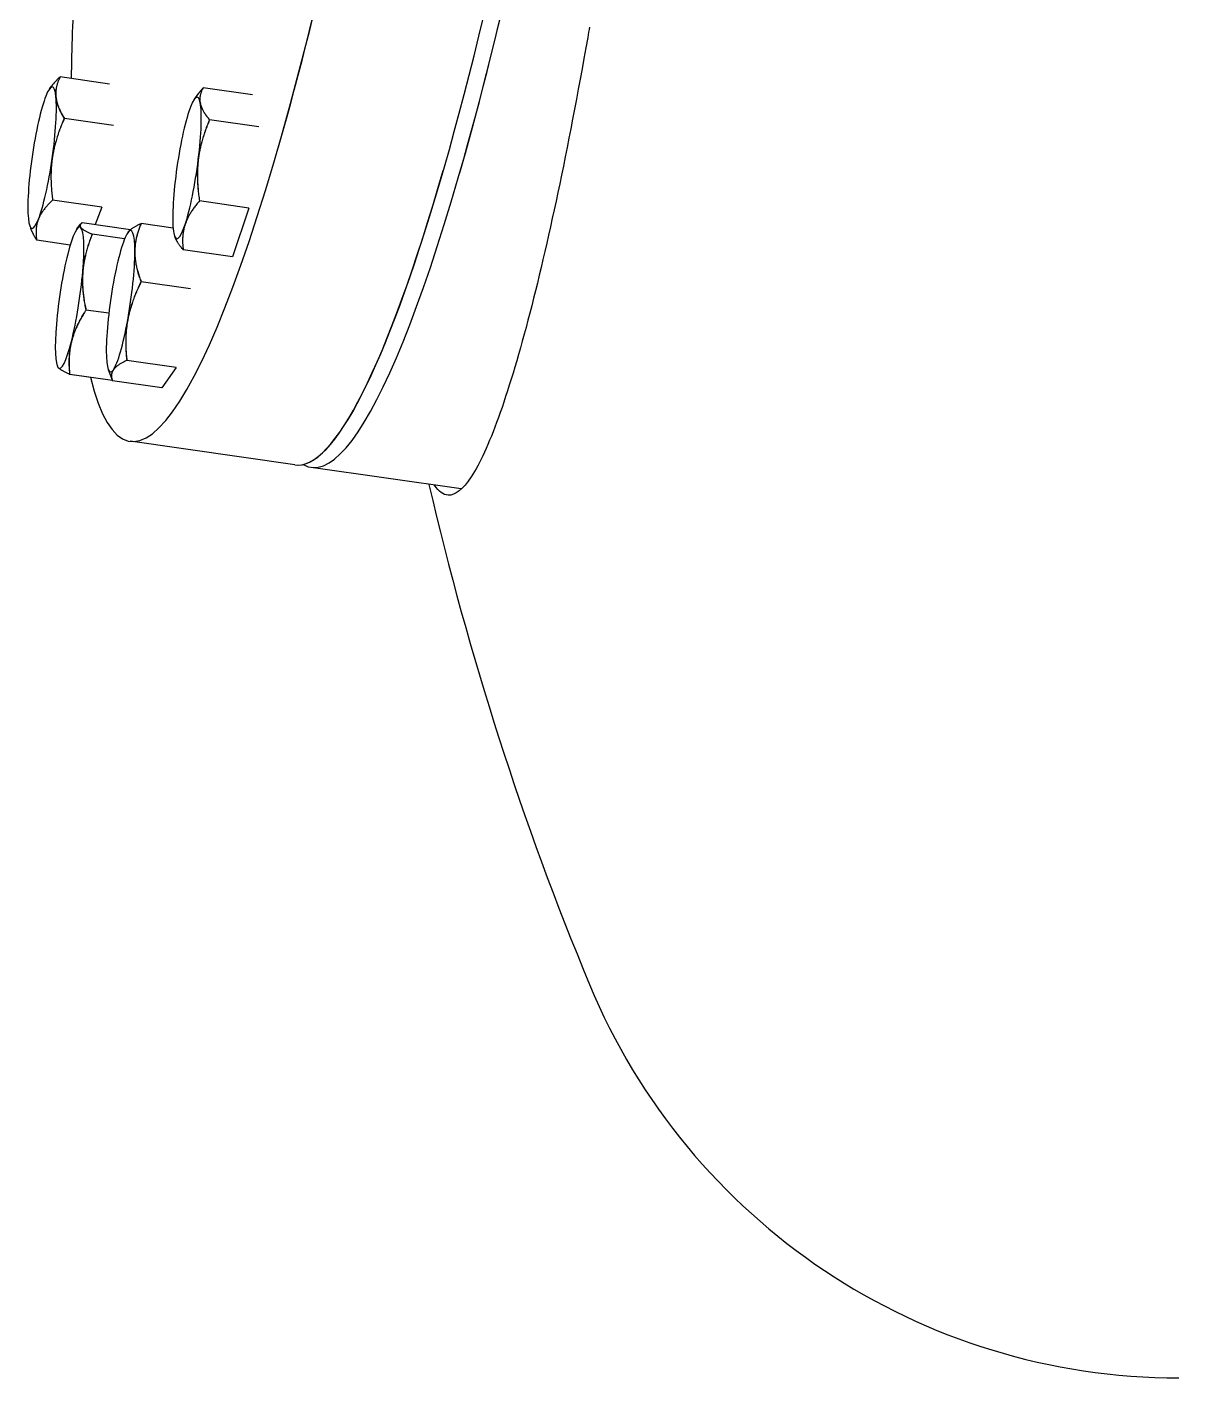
# Model space of a CAD drawing. Header units: inches. Extents: x -883 to 808, y -248 to 1051.
# Drawn here: x 233.07 to 241.63, y -161.68 to -151.63 of the extents above; entities that cross this region are included whole.
import ezdxf

# ---------------------------------------------------------------- set-up
doc = ezdxf.new("R2010")
doc.units = ezdxf.units.IN
doc.header["$MEASUREMENT"] = 0
doc.layers.get('0').update_dxf_attribs({"linetype": 'CONTINUOUS'})
doc.layers.add('EQUIPMENT - COMPRESSORS', color=41, linetype='CONTINUOUS')

# ---------------------------------------------------------------- blocks, each defined once
blk = doc.blocks.new('A$Ce5854fb8')
for p, q in [((4.411, 25.878), (4.411, 25.878)), ((4.778, 25.825), (4.411, 25.878)), ((4.778, 25.825), (4.411, 25.878)), ((4.333, 25.79), (4.348, 25.809)), ((5.41, 25.713), (5.443, 25.757)), ((5.476, 25.797), (5.476, 25.797)), ((5.843, 25.744), (5.476, 25.797)), ((5.843, 25.744), (5.476, 25.797)), ((4.443, 25.569), (4.442, 25.569)), ((4.809, 25.517), (4.443, 25.569)), ((4.809, 25.517), (4.443, 25.569)), ((5.523, 25.559), (5.522, 25.559)), ((5.889, 25.506), (5.523, 25.559)), ((5.889, 25.506), (5.523, 25.559)), ((4.723, 24.909), (4.356, 24.962)), ((4.723, 24.909), (4.356, 24.962)), ((4.723, 24.909), (4.356, 24.962)), ((5.815, 24.903), (5.448, 24.956)), ((5.448, 24.956), (5.448, 24.956)), ((5.815, 24.903), (5.448, 24.956)), ((5.448, 24.956), (5.448, 24.956)), ((5.815, 24.903), (5.448, 24.956)), ((4.723, 24.909), (4.671, 24.78)), ((4.723, 24.909), (4.723, 24.909)), ((5.815, 24.903), (5.694, 24.539)), ((5.815, 24.903), (5.815, 24.903)), ((4.186, 24.771), (4.194, 24.751)), ((4.537, 24.749), (4.563, 24.783)), ((4.564, 24.783), (4.564, 24.783)), ((4.564, 24.783), (4.564, 24.783)), ((4.576, 24.793), (4.576, 24.793)), ((4.935, 24.742), (4.576, 24.793)), ((4.935, 24.742), (4.576, 24.793)), ((4.916, 24.722), (4.916, 24.722)), ((5.013, 24.788), (5.013, 24.788)), ((5.252, 24.754), (5.014, 24.788)), ((5.252, 24.754), (5.014, 24.788)), ((4.487, 24.628), (4.238, 24.664)), ((4.651, 24.708), (4.65, 24.708)), ((4.89, 24.673), (4.651, 24.708)), ((4.89, 24.673), (4.651, 24.708)), ((5.263, 24.694), (5.265, 24.689)), ((5.694, 24.539), (5.327, 24.591)), ((5.013, 24.354), (5.013, 24.354)), ((5.38, 24.301), (5.014, 24.354)), ((5.38, 24.301), (5.014, 24.354)), ((4.604, 24.144), (4.603, 24.144)), ((4.773, 24.12), (4.604, 24.144)), ((4.773, 24.12), (4.604, 24.144)), ((4.391, 23.73), (4.393, 23.725)), ((5.274, 23.716), (4.907, 23.769)), ((5.274, 23.716), (4.908, 23.769)), ((5.274, 23.716), (4.908, 23.769)), ((5.274, 23.716), (5.168, 23.565)), ((5.274, 23.716), (5.274, 23.716)), ((4.8, 23.621), (4.482, 23.666)), ((4.483, 23.666), (4.483, 23.666)), ((4.8, 23.621), (4.483, 23.666)), ((4.483, 23.666), (4.483, 23.666)), ((4.8, 23.621), (4.483, 23.666)), ((4.769, 23.703), (4.801, 23.618)), ((5.168, 23.565), (4.801, 23.618)), ((6.157, 22.992), (4.932, 23.168)), ((7.394, 22.814), (6.279, 22.974))]:
    blk.add_line(p, q)
for centre, radius, start, end in [((30.238, 28.202), 23.697, 193.0579, 202.5118), ((12.729, 20.945), 4.743, 202.5118, 270)]:
    blk.add_arc(centre, radius, start, end)
for centre, major_axis, start_param, end_param in [((6.035, 30.839), (1.104, 7.671), 2.807104, 6.616629), ((6.036, 30.839), (1.104, 7.671), 3.937123, 6.30369), ((6.036, 30.839), (1.104, 7.671), 3.937123, 6.30369), ((7.383, 30.645), (1.104, 7.671), 3.085074, 6.339542), ((7.261, 30.663), (-1.104, -7.671), 0.020052, 3.141593), ((7.261, 30.663), (-1.104, -7.671), 0.020052, 3.141593), ((7.383, 30.645), (1.104, 7.671), 3.937123, 6.30369), ((7.383, 30.645), (1.104, 7.671), 3.937123, 6.30369), ((6.035, 30.839), (1.104, 7.671), 2.181847, 2.296143), ((4.278, 25.278), (0.076, 0.526), 5.769726, 6.816923), ((4.278, 25.278), (-0.076, -0.526), 3.675331, 4.722528), ((4.278, 25.278), (0.076, 0.526), 4.722528, 5.769726), ((4.278, 25.278), (0.076, 0.526), 5.769726, 5.788765), ((4.278, 25.278), (0.076, 0.526), 5.769726, 5.788765), ((4.278, 25.278), (0.076, 0.526), 5.750686, 5.769726), ((4.278, 25.278), (0.076, 0.526), 5.750686, 5.769726), ((5.355, 25.201), (0.076, 0.526), 5.900625, 6.947823), ((5.355, 25.201), (-0.076, -0.526), 3.80623, 4.853428), ((5.355, 25.201), (0.076, 0.526), 4.853428, 5.900625), ((5.355, 25.201), (0.076, 0.526), 5.900625, 5.919246), ((5.355, 25.201), (0.076, 0.526), 5.900625, 5.919246), ((5.355, 25.201), (0.076, 0.526), 5.882005, 5.900625), ((5.355, 25.201), (0.076, 0.526), 5.882005, 5.900625), ((4.278, 25.278), (-0.076, -0.526), 4.722528, 5.769726), ((4.278, 25.278), (0.076, 0.526), 3.675331, 4.722528), ((4.278, 25.278), (0.076, 0.526), 4.706238, 4.722528), ((4.278, 25.278), (0.076, 0.526), 4.706238, 4.722528), ((4.278, 25.278), (0.076, 0.526), 4.722528, 4.738818), ((4.278, 25.278), (0.076, 0.526), 4.722528, 4.738818), ((5.355, 25.201), (0.076, 0.526), 3.80623, 4.853428), ((5.355, 25.201), (0.076, 0.526), 4.836173, 4.853428), ((5.355, 25.201), (0.076, 0.526), 4.836173, 4.853428), ((5.355, 25.201), (0.076, 0.526), 4.853428, 4.870683), ((5.355, 25.201), (0.076, 0.526), 4.853428, 4.870683), ((5.355, 25.201), (-0.076, -0.526), 4.853428, 5.900625), ((7.26, 30.663), (-1.104, -7.671), 0, 0.795544), ((4.278, 25.278), (-0.076, -0.526), 5.769726, 6.816923), ((4.482, 24.236), (0.076, 0.526), 6.162425, 7.209622), ((4.483, 24.236), (0.076, 0.526), 6.162425, 6.17968), ((4.483, 24.236), (0.076, 0.526), 6.162425, 6.17968), ((4.482, 24.236), (0.076, 0.526), 5.115227, 6.162425), ((4.483, 24.236), (0.076, 0.526), 6.14517, 6.162425), ((4.483, 24.236), (0.076, 0.526), 6.14517, 6.162425), ((4.861, 24.21), (0.076, 0.526), 0.271938, 1.319136), ((4.861, 24.21), (0.076, 0.526), 5.507926, 6.555124), ((5.355, 25.201), (-0.076, -0.526), 5.900625, 6.947823), ((4.482, 24.236), (-0.076, -0.526), 4.06803, 5.115227), ((4.861, 24.21), (0.076, 0.526), 4.460729, 5.507926), ((4.861, 24.21), (0.076, 0.526), 5.507926, 5.527299), ((4.861, 24.21), (0.076, 0.526), 5.507926, 5.527299), ((4.861, 24.21), (0.076, 0.526), 5.488554, 5.507926), ((4.861, 24.21), (0.076, 0.526), 5.488554, 5.507926), ((4.482, 24.236), (0.076, 0.526), 4.06803, 5.115227), ((4.483, 24.236), (0.076, 0.526), 5.096607, 5.115227), ((4.483, 24.236), (0.076, 0.526), 5.096607, 5.115227), ((4.483, 24.236), (0.076, 0.526), 5.115227, 5.133848), ((4.483, 24.236), (0.076, 0.526), 5.115227, 5.133848), ((4.861, 24.21), (-0.076, -0.526), 4.460729, 5.507926), ((4.482, 24.236), (-0.076, -0.526), 5.115227, 6.162425), ((4.861, 24.21), (-0.076, -0.526), 0.271938, 1.319136), ((4.861, 24.21), (0.076, 0.526), 4.44703, 4.460729), ((4.861, 24.21), (0.076, 0.526), 4.44703, 4.460729), ((4.861, 24.21), (0.076, 0.526), 4.460729, 4.474427), ((4.861, 24.21), (0.076, 0.526), 4.460729, 4.474427), ((4.483, 24.236), (0.076, 0.526), 4.06803, 4.075028), ((4.483, 24.236), (0.076, 0.526), 4.06803, 4.075028), ((4.482, 24.236), (-0.076, -0.526), 6.162425, 7.209622), ((4.483, 24.236), (0.076, 0.526), 4.061031, 4.06803), ((4.483, 24.236), (0.076, 0.526), 4.061031, 4.06803), ((4.861, 24.21), (-0.076, -0.526), 5.507926, 6.555124)]:
    blk.add_ellipse(centre, major_axis=major_axis, ratio=0.140974, start_param=start_param, end_param=end_param)
for points, knots in [([(8.347, 26.249), (8.343, 26.224), (8.338, 26.198), (8.259, 25.749), (8.184, 25.361), (8.112, 25.018), (8.039, 24.674), (7.964, 24.352), (7.815, 23.785), (7.741, 23.541), (7.599, 23.149), (7.531, 23.001), (7.405, 22.809), (7.347, 22.765), (7.26, 22.769), (7.226, 22.794), (7.195, 22.842)], [-3.967092, -3.967092, -3.967092, -3.967092, -3.741569, -3.741569, 0, 0, 0, 3.741715, 3.741715, 7.48343, 7.48343, 11.225145, 11.225145, 14.96686, 14.96686, 17.571432, 17.571432, 17.571432, 17.571432]), ([(7.3, 22.767), (7.299, 22.767), (7.298, 22.767), (7.261, 22.769), (7.227, 22.794), (7.195, 22.842)], [14.872943, 14.872943, 14.872943, 14.872943, 14.96686, 14.96686, 17.570022, 17.570022, 17.570022, 17.570022]), ([(7.3, 22.767), (7.299, 22.767), (7.298, 22.767), (7.261, 22.769), (7.227, 22.794), (7.195, 22.842)], [14.872943, 14.872943, 14.872943, 14.872943, 14.96686, 14.96686, 17.570022, 17.570022, 17.570022, 17.570022])]:
    blk.add_open_spline(points, degree=3, knots=knots)
for points, weights in [([(4.348, 25.809), (4.373, 25.843), (4.411, 25.878)], [1.02427207033, 1.02578427846, 1.01001874936]), ([(4.411, 25.878), (4.373, 25.802), (4.38, 25.73)], [1.01001874936, 1.04314139574, 1]), ([(4.411, 25.878), (4.373, 25.802), (4.381, 25.73)], [1.01001874936, 1.04314139574, 1]), ([(4.411, 25.878), (4.373, 25.802), (4.381, 25.73)], [1.01001874936, 1.04314139574, 1]), ([(4.411, 25.878), (4.411, 25.878), (4.411, 25.878)], [1.0100460439, 1.01003240311, 1.01001874936]), ([(4.411, 25.878), (4.411, 25.878), (4.411, 25.878)], [1.0100460439, 1.01003240311, 1.01001874936]), ([(4.38, 25.73), (4.387, 25.659), (4.442, 25.569)], [1, 1.04314139574, 1.01001874936]), ([(4.381, 25.73), (4.388, 25.659), (4.443, 25.569)], [1, 1.04314139574, 1.01001874936]), ([(4.381, 25.73), (4.388, 25.659), (4.443, 25.569)], [1, 1.04314139574, 1.01001874936]), ([(5.443, 25.757), (5.458, 25.777), (5.476, 25.797)], [1.02092220423, 1.01732670679, 1.01001874936]), ([(5.476, 25.797), (5.442, 25.74), (5.453, 25.685)], [1.01001874936, 1.04314139574, 1]), ([(5.476, 25.797), (5.442, 25.74), (5.453, 25.685)], [1.01001874936, 1.04314139574, 1]), ([(5.476, 25.797), (5.442, 25.74), (5.453, 25.685)], [1.01001874936, 1.04314139574, 1]), ([(5.476, 25.797), (5.476, 25.797), (5.476, 25.797)], [1.01004126525, 1.01003001171, 1.01001874936]), ([(5.476, 25.797), (5.476, 25.797), (5.476, 25.797)], [1.01004126525, 1.01003001171, 1.01001874936]), ([(5.453, 25.685), (5.463, 25.63), (5.522, 25.559)], [1, 1.04314139574, 1.01001874936]), ([(5.453, 25.685), (5.464, 25.63), (5.523, 25.559)], [1, 1.04314139574, 1.01001874936]), ([(5.453, 25.685), (5.464, 25.63), (5.523, 25.559)], [1, 1.04314139574, 1.01001874936]), ([(4.442, 25.569), (4.373, 25.413), (4.353, 25.272)], [1.01001874936, 1.04314139574, 1]), ([(4.443, 25.569), (4.373, 25.413), (4.353, 25.272)], [1.01001874936, 1.04314139574, 1]), ([(4.443, 25.569), (4.373, 25.413), (4.353, 25.272)], [1.01001874936, 1.04314139574, 1]), ([(5.522, 25.559), (5.456, 25.404), (5.439, 25.264)], [1.01001874936, 1.04314139574, 1]), ([(5.523, 25.559), (5.456, 25.404), (5.439, 25.264)], [1.01001874936, 1.04314139574, 1]), ([(5.523, 25.559), (5.456, 25.404), (5.439, 25.264)], [1.01001874936, 1.04314139574, 1]), ([(4.353, 25.272), (4.333, 25.131), (4.356, 24.962)], [1, 1.04314139574, 1.01001874936]), ([(4.353, 25.272), (4.333, 25.131), (4.356, 24.962)], [1, 1.04314139574, 1.01001874936]), ([(4.353, 25.272), (4.333, 25.131), (4.356, 24.962)], [1, 1.04314139574, 1.01001874936]), ([(5.439, 25.264), (5.421, 25.124), (5.448, 24.956)], [1, 1.04314139574, 1.01001874936]), ([(5.439, 25.264), (5.422, 25.124), (5.448, 24.956)], [1, 1.04314139574, 1.01001874936]), ([(5.439, 25.264), (5.422, 25.124), (5.448, 24.956)], [1, 1.04314139574, 1.01001874936]), ([(4.356, 24.962), (4.278, 24.889), (4.25, 24.819)], [1.01001874936, 1.04314139574, 1]), ([(4.356, 24.962), (4.356, 24.962), (4.356, 24.962)], [1.01001874936, 1.01002669004, 1.01003462635]), ([(4.356, 24.962), (4.356, 24.962), (4.356, 24.962)], [1.01001874936, 1.01002669004, 1.01003462635]), ([(5.448, 24.956), (5.369, 24.865), (5.341, 24.78)], [1.01001874936, 1.04314139574, 1]), ([(4.25, 24.819), (4.223, 24.75), (4.238, 24.664)], [1, 1.04314139574, 1.01001874936]), ([(4.238, 24.664), (4.209, 24.71), (4.194, 24.751)], [1.01001874936, 1.02706260541, 1.02391324601]), ([(4.576, 24.793), (4.549, 24.777), (4.566, 24.757)], [1.01001874936, 1.04314139574, 1]), ([(4.576, 24.793), (4.55, 24.777), (4.567, 24.757)], [1.01001874936, 1.04314139574, 1]), ([(4.576, 24.793), (4.55, 24.777), (4.567, 24.757)], [1.01001874936, 1.04314139574, 1]), ([(4.566, 24.757), (4.584, 24.737), (4.65, 24.708)], [1, 1.04314139574, 1.01001874936]), ([(4.567, 24.757), (4.584, 24.737), (4.651, 24.708)], [1, 1.04314139574, 1.01001874936]), ([(4.567, 24.757), (4.584, 24.737), (4.651, 24.708)], [1, 1.04314139574, 1.01001874936]), ([(4.916, 24.722), (4.941, 24.755), (5.013, 24.788)], [1.00338793535, 1.04179224657, 1.01001874936]), ([(5.013, 24.788), (4.967, 24.678), (4.967, 24.578)], [1.01001874936, 1.04314139574, 1]), ([(5.014, 24.788), (4.967, 24.678), (4.967, 24.578)], [1.01001874936, 1.04314139574, 1]), ([(5.014, 24.788), (4.967, 24.678), (4.967, 24.578)], [1.01001874936, 1.04314139574, 1]), ([(5.013, 24.788), (5.013, 24.788), (5.014, 24.788)], [1.01007042937, 1.01004461261, 1.01001874936]), ([(5.013, 24.788), (5.013, 24.788), (5.014, 24.788)], [1.01007042937, 1.01004461261, 1.01001874936]), ([(5.341, 24.78), (5.313, 24.696), (5.327, 24.591)], [1, 1.04314139574, 1.01001874936]), ([(4.65, 24.708), (4.591, 24.564), (4.58, 24.433)], [1.01001874936, 1.04314139574, 1]), ([(4.651, 24.708), (4.592, 24.564), (4.581, 24.433)], [1.01001874936, 1.04314139574, 1]), ([(4.651, 24.708), (4.592, 24.564), (4.581, 24.433)], [1.01001874936, 1.04314139574, 1]), ([(5.327, 24.591), (5.282, 24.645), (5.265, 24.689)], [1.01001874936, 1.0351460454, 1.01638377642]), ([(4.967, 24.578), (4.967, 24.477), (5.013, 24.354)], [1, 1.04314139574, 1.01001874936]), ([(4.967, 24.578), (4.967, 24.477), (5.014, 24.354)], [1, 1.04314139574, 1.01001874936]), ([(4.967, 24.578), (4.967, 24.477), (5.014, 24.354)], [1, 1.04314139574, 1.01001874936]), ([(4.58, 24.433), (4.569, 24.302), (4.603, 24.144)], [1, 1.04314139574, 1.01001874936]), ([(4.581, 24.433), (4.57, 24.302), (4.604, 24.144)], [1, 1.04314139574, 1.01001874936]), ([(4.581, 24.433), (4.57, 24.302), (4.604, 24.144)], [1, 1.04314139574, 1.01001874936]), ([(5.013, 24.354), (4.938, 24.204), (4.914, 24.068)], [1.01001874936, 1.04314139574, 1]), ([(5.014, 24.354), (4.939, 24.204), (4.914, 24.068)], [1.01001874936, 1.04314139574, 1]), ([(5.014, 24.354), (4.939, 24.204), (4.914, 24.068)], [1.01001874936, 1.04314139574, 1]), ([(4.603, 24.144), (4.524, 24.023), (4.496, 23.912)], [1.01001874936, 1.04314139574, 1]), ([(4.604, 24.144), (4.525, 24.023), (4.497, 23.912)], [1.01001874936, 1.04314139574, 1]), ([(4.604, 24.144), (4.525, 24.023), (4.497, 23.912)], [1.01001874936, 1.04314139574, 1]), ([(4.914, 24.068), (4.889, 23.933), (4.907, 23.769)], [1, 1.04314139574, 1.01001874936]), ([(4.914, 24.068), (4.889, 23.933), (4.908, 23.769)], [1, 1.04314139574, 1.01001874936]), ([(4.914, 24.068), (4.889, 23.933), (4.908, 23.769)], [1, 1.04314139574, 1.01001874936]), ([(4.496, 23.912), (4.468, 23.801), (4.482, 23.666)], [1, 1.04314139574, 1.01001874936]), ([(4.497, 23.912), (4.469, 23.801), (4.483, 23.666)], [1, 1.04314139574, 1.01001874936]), ([(4.497, 23.912), (4.469, 23.801), (4.483, 23.666)], [1, 1.04314139574, 1.01001874936]), ([(4.398, 23.716), (4.394, 23.721), (4.393, 23.725)], [1, 1.01002603473, 1.01593308792]), ([(4.482, 23.666), (4.416, 23.696), (4.398, 23.716)], [1.01001874936, 1.04314139574, 1]), ([(4.907, 23.769), (4.832, 23.735), (4.808, 23.7)], [1.01001874936, 1.04314139574, 1]), ([(4.908, 23.769), (4.908, 23.769), (4.908, 23.769)], [1.01001874936, 1.0100243642, 1.01002997686]), ([(4.908, 23.769), (4.908, 23.769), (4.908, 23.769)], [1.01001874936, 1.0100243642, 1.01002997686]), ([(4.808, 23.7), (4.783, 23.665), (4.801, 23.618)], [1, 1.04314139574, 1.01001874936])]:
    blk.add_rational_spline(points, weights, degree=2)

msp = doc.modelspace()

# ---------------------------------------------------------------- block references
at = {"layer": 'EQUIPMENT - COMPRESSORS'}
msp.add_blockref('A$Ce5854fb8', (228.90563, -177.87785), dxfattribs=at)

doc.saveas('drawing.dxf')
